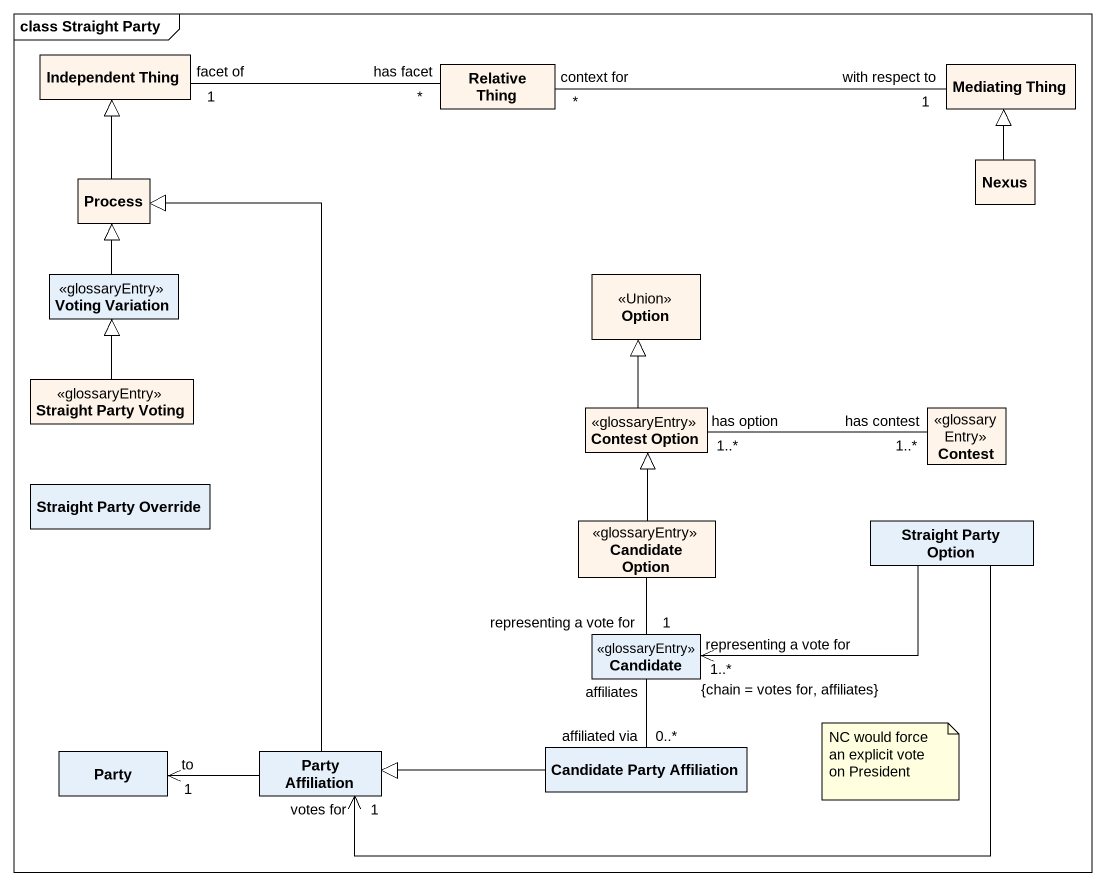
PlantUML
@startuml
mainframe class Straight Party
hide circle
hide empty members
class "Independent Thing" as Independent_Thing #FFF4EA
class "Relative Thing" as Relative_Thing #FFF4EA
class "Mediating Thing" as Mediating_Thing #FFF4EA
class "Process" as Process_ #FFF4EA
class Nexus #FFF4EA
class "Voting Variation" as Voting_Variation <<glossaryEntry>>
class Option <<Union>> #FFF4EA
class "Straight Party Voting" as Straight_Party_Voting <<glossaryEntry>> #FFF4EA
class "Contest Option" as Contest_Option <<glossaryEntry>> #FFF4EA
class Contest <<glossaryEntry>> #FFF4EA
class "Straight Party Override" as Straight_Party_Override
class "Candidate Option" as Candidate_Option <<glossaryEntry>> #FFF4EA
class "Straight Party Option" as Straight_Party_Option
class Candidate <<glossaryEntry>>
class Party
class "Party Affiliation" as Party_Affiliation
class "Candidate Party Affiliation" as Candidate_Party_Affiliation
Independent_Thing "facet of\n1" -right- "has facet\n*" Relative_Thing
Relative_Thing "context for\n*" -right- "with respect to\n1" Mediating_Thing
Process_ -up-|> Independent_Thing
Nexus -up-|> Mediating_Thing
Voting_Variation -up-|> Process_
Straight_Party_Voting -up-|> Voting_Variation
Contest_Option -up-|> Option
Contest "has contest\n1..*" -left- "has option\n1..*" Contest_Option
Candidate_Option -up-|> Contest_Option
Candidate_Option -- "1\nrepresenting a vote for" Candidate
Straight_Party_Option -left-> "1..*\nrepresenting a vote for\n{chain = votes for, affiliates}" Candidate
Straight_Party_Option -left-> "votes for\n1" Party_Affiliation
Candidate "affiliates" -- "affiliated via\n0..*" Candidate_Party_Affiliation
Party_Affiliation -up-|> Process_
Party_Affiliation -left-> "to\n1" Party
Candidate_Party_Affiliation -left-|> Party_Affiliation
note as N1
  NC would force an explicit vote on President
end note
@enduml
